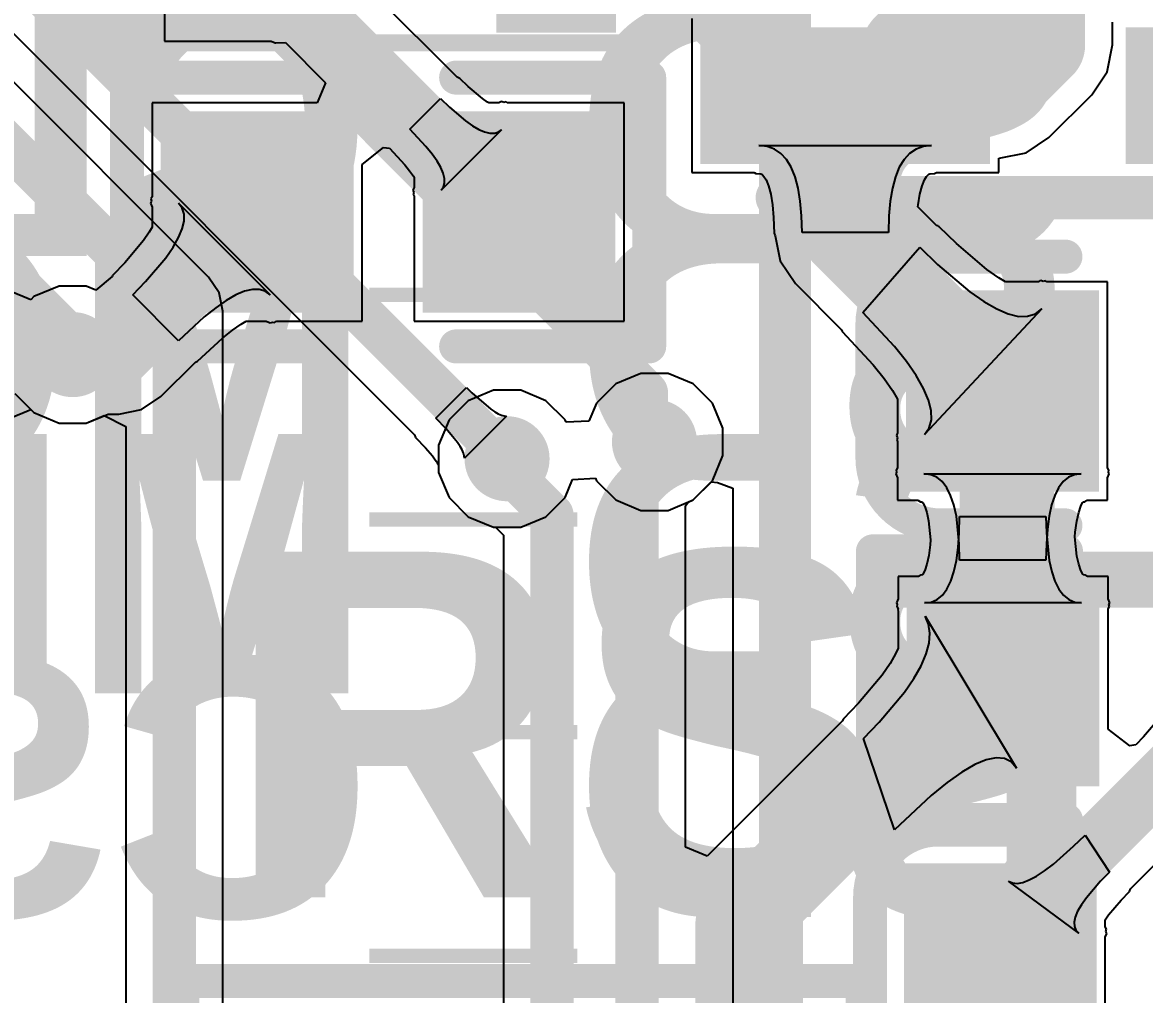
# Model space of a CAD drawing. Header units: millimetres. Extents: x 263 to 304.8, y 57.6 to 115.4.
# Drawn here: x 277.71 to 284.3, y 73.91 to 79.63 of the extents above; entities that cross this region are included whole.
import ezdxf

# ---------------------------------------------------------------- set-up
doc = ezdxf.new("R2010")
doc.units = ezdxf.units.MM
for name, color, linetype in [('BottomLayer', 5, 'Continuous'), ('BottomOverlay', 54, 'Continuous'), ('Mechanical13', 56, 'Continuous'), ('Mechanical15', 56, 'Continuous'), ('TopLayer', 1, 'Continuous'), ('TopOverlay', 2, 'Continuous'), ('TopPaste', 8, 'Continuous'), ('TopSolder', 216, 'Continuous'), ('ViaHoleLayer', 16, 'Continuous')]:
    doc.layers.add(name, color=color, linetype=linetype)
doc.styles.add('Arial', font='arialbd.ttf', dxfattribs={"height": 0.2})

# ---------------------------------------------------------------- blocks, each defined once
blk = doc.blocks.new('LC_0603_R_2')
at = {"layer": 'TopLayer'}
for points in [[(-1.235, 0.49), (-0.305, 0.49), (-0.305, -0.49), (-1.235, -0.49)], [(0.305, 0.49), (1.235, 0.49), (1.235, -0.49), (0.305, -0.49)]]:
    blk.add_hatch(color=1, dxfattribs=at).paths.add_polyline_path(points)
at = {"layer": 'TopPaste'}
for points in [[(-1.235, 0.49), (-0.305, 0.49), (-0.305, -0.49), (-1.235, -0.49)], [(0.305, 0.49), (1.235, 0.49), (1.235, -0.49), (0.305, -0.49)]]:
    blk.add_hatch(color=8, dxfattribs=at).paths.add_polyline_path(points)
at = {"layer": 'TopSolder'}
for points in [[(-1.3366, 0.5916), (-0.2034, 0.5916), (-0.2034, -0.5916), (-1.3366, -0.5916)], [(0.2034, 0.5916), (1.3366, 0.5916), (1.3366, -0.5916), (0.2034, -0.5916)]]:
    blk.add_hatch(color=216, dxfattribs=at).paths.add_polyline_path(points)
at = {"layer": 'TopOverlay', "const_width": 0.2}
for points in [[(-1.535, 0.79), (-0.4, 0.79)], [(-1.535, 0.79), (-1.535, -0.79)], [(0.4, 0.79), (1.535, 0.79)], [(1.535, 0.79), (1.535, -0.79)], [(-1.535, -0.79), (-0.4, -0.79)], [(0.4, -0.79), (1.535, -0.79)]]:
    blk.add_lwpolyline(points, dxfattribs=at)
at = {"layer": 'TopOverlay', "const_width": 0.1}
for points in [[(-1.585, 0.79, 1), (-1.485, 0.79, 1)], [(-1.585, 0.79, 1), (-1.485, 0.79, 1)], [(-0.45, 0.79, 1), (-0.35, 0.79, 1)], [(0.35, 0.79, 1), (0.45, 0.79, 1)], [(1.485, 0.79, 1), (1.585, 0.79, 1)], [(1.485, 0.79, 1), (1.585, 0.79, 1)], [(-1.585, -0.79, 1), (-1.485, -0.79, 1)], [(-1.585, -0.79, 1), (-1.485, -0.79, 1)], [(-0.45, -0.79, 1), (-0.35, -0.79, 1)], [(0.35, -0.79, 1), (0.45, -0.79, 1)], [(1.485, -0.79, 1), (1.585, -0.79, 1)], [(1.485, -0.79, 1), (1.585, -0.79, 1)]]:
    blk.add_lwpolyline(points, format="xyb", close=True, dxfattribs=at)
blk = doc.blocks.new('KEY_1_8')
at = {"layer": 'TopLayer'}
for points in [[(-3.1, -0.75), (-3.1, 0.75), (-1.7, 0.75), (-1.7, -0.75)], [(1.7, -0.75), (1.7, 0.75), (3.1, 0.75), (3.1, -0.75)]]:
    blk.add_hatch(color=1, dxfattribs=at).paths.add_polyline_path(points)
at = {"layer": 'TopPaste'}
for points in [[(-3.1, -0.75), (-3.1, 0.75), (-1.7, 0.75), (-1.7, -0.75)], [(1.7, -0.75), (1.7, 0.75), (3.1, 0.75), (3.1, -0.75)]]:
    blk.add_hatch(color=8, dxfattribs=at).paths.add_polyline_path(points)
at = {"layer": 'TopSolder'}
for points in [[(-3.2016, -0.8516), (-3.2016, 0.8516), (-1.5984, 0.8516), (-1.5984, -0.8516)], [(1.5984, -0.8516), (1.5984, 0.8516), (3.2016, 0.8516), (3.2016, -0.8516)]]:
    blk.add_hatch(color=216, dxfattribs=at).paths.add_polyline_path(points)
at = {"layer": 'TopOverlay', "const_width": 0.2}
for points in [[(-2, -1.492), (-2, 1.5)], [(-2, 1.5), (2, 1.5)], [(2, -1.5), (2, 1.5)], [(-2.008, -1.5), (2, -1.5)]]:
    blk.add_lwpolyline(points, dxfattribs=at)
at = {"layer": 'TopOverlay'}
for points, const_width in [([(-2.05, 1.5, 1), (-1.95, 1.5, 1)], 0.1), ([(-2.05, 1.5, 1), (-1.95, 1.5, 1)], 0.1), ([(1.95, 1.5, 1), (2.05, 1.5, 1)], 0.1), ([(1.95, 1.5, 1), (2.05, 1.5, 1)], 0.1), ([(0.8519, 0, 1), (-0.8519, 0, 1)], 0.2), ([(-0.9019, 0, 1), (-0.8019, 0, 1)], 0.1), ([(0.8019, 0, 1), (0.9019, 0, 1)], 0.1), ([(-2.058, -1.5, 1), (-1.958, -1.5, 1)], 0.1), ([(-2.05, -1.492, 1), (-1.95, -1.492, 1)], 0.1), ([(1.95, -1.5, 1), (2.05, -1.5, 1)], 0.1), ([(1.95, -1.5, 1), (2.05, -1.5, 1)], 0.1)]:
    blk.add_lwpolyline(points, format="xyb", close=True, dxfattribs=dict(at, const_width=const_width))
blk = doc.blocks.new('LC_0603_R_12')
at = {"layer": 'TopLayer'}
for points in [[(-1.235, 0.49), (-0.305, 0.49), (-0.305, -0.49), (-1.235, -0.49)], [(0.305, 0.49), (1.235, 0.49), (1.235, -0.49), (0.305, -0.49)]]:
    blk.add_hatch(color=1, dxfattribs=at).paths.add_polyline_path(points)
at = {"layer": 'TopPaste'}
for points in [[(-1.235, 0.49), (-0.305, 0.49), (-0.305, -0.49), (-1.235, -0.49)], [(0.305, 0.49), (1.235, 0.49), (1.235, -0.49), (0.305, -0.49)]]:
    blk.add_hatch(color=8, dxfattribs=at).paths.add_polyline_path(points)
at = {"layer": 'TopSolder'}
for points in [[(-1.3366, 0.5916), (-0.2034, 0.5916), (-0.2034, -0.5916), (-1.3366, -0.5916)], [(0.2034, 0.5916), (1.3366, 0.5916), (1.3366, -0.5916), (0.2034, -0.5916)]]:
    blk.add_hatch(color=216, dxfattribs=at).paths.add_polyline_path(points)
at = {"layer": 'TopOverlay', "const_width": 0.2}
for points in [[(-1.535, 0.79), (-0.4, 0.79)], [(-1.535, -0.79), (-1.535, 0.79)], [(0.4, 0.79), (1.535, 0.79)], [(1.535, -0.79), (1.535, 0.79)], [(-1.535, -0.79), (-0.4, -0.79)], [(0.4, -0.79), (1.535, -0.79)]]:
    blk.add_lwpolyline(points, dxfattribs=at)
at = {"layer": 'TopOverlay', "const_width": 0.1}
for points in [[(-1.585, 0.79, 1), (-1.485, 0.79, 1)], [(-1.585, 0.79, 1), (-1.485, 0.79, 1)], [(-0.45, 0.79, 1), (-0.35, 0.79, 1)], [(0.35, 0.79, 1), (0.45, 0.79, 1)], [(1.485, 0.79, 1), (1.585, 0.79, 1)], [(1.485, 0.79, 1), (1.585, 0.79, 1)], [(-1.585, -0.79, 1), (-1.485, -0.79, 1)], [(-1.585, -0.79, 1), (-1.485, -0.79, 1)], [(-0.45, -0.79, 1), (-0.35, -0.79, 1)], [(0.35, -0.79, 1), (0.45, -0.79, 1)], [(1.485, -0.79, 1), (1.585, -0.79, 1)], [(1.485, -0.79, 1), (1.585, -0.79, 1)]]:
    blk.add_lwpolyline(points, format="xyb", close=True, dxfattribs=at)
blk = doc.blocks.new('SOT23_3N_19')
at = {"layer": 'TopLayer'}
for points in [[(0.25, 0.543), (-0.25, 0.543), (-0.25, 1.743), (0.25, 1.743)], [(-0.7, -1.743), (-1.2, -1.743), (-1.2, -0.543), (-0.7, -0.543)], [(1.2, -1.743), (0.7, -1.743), (0.7, -0.543), (1.2, -0.543)]]:
    blk.add_hatch(color=1, dxfattribs=at).paths.add_polyline_path(points)
at = {"layer": 'TopPaste'}
for points in [[(0.25, 0.543), (-0.25, 0.543), (-0.25, 1.743), (0.25, 1.743)], [(-0.7, -1.743), (-1.2, -1.743), (-1.2, -0.543), (-0.7, -0.543)], [(1.2, -1.743), (0.7, -1.743), (0.7, -0.543), (1.2, -0.543)]]:
    blk.add_hatch(color=8, dxfattribs=at).paths.add_polyline_path(points)
at = {"layer": 'TopSolder'}
for points in [[(0.3516, 0.4414), (-0.3516, 0.4414), (-0.3516, 1.8446), (0.3516, 1.8446)], [(-0.5984, -1.8446), (-1.3016, -1.8446), (-1.3016, -0.4414), (-0.5984, -0.4414)], [(1.3016, -1.8446), (0.5984, -1.8446), (0.5984, -0.4414), (1.3016, -0.4414)]]:
    blk.add_hatch(color=216, dxfattribs=at).paths.add_polyline_path(points)
at = {"layer": 'Mechanical13', "const_width": 0.1}
for points in [[(-1.5, 0.65), (1.5, 0.65)], [(-1.5, -0.65), (-1.5, 0.65)], [(1.5, -0.65), (1.5, 0.65)], [(-1.5, -0.65), (1.5, -0.65)]]:
    blk.add_lwpolyline(points, dxfattribs=at)
at = {"layer": 'Mechanical13', "const_width": 0.05}
for points in [[(-1.525, 0.65, 1), (-1.475, 0.65, 1)], [(-1.525, 0.65, 1), (-1.475, 0.65, 1)], [(1.475, 0.65, 1), (1.525, 0.65, 1)], [(1.475, 0.65, 1), (1.525, 0.65, 1)], [(-1.525, -0.65, 1), (-1.475, -0.65, 1)], [(-1.525, -0.65, 1), (-1.475, -0.65, 1)], [(1.475, -0.65, 1), (1.525, -0.65, 1)], [(1.475, -0.65, 1), (1.525, -0.65, 1)]]:
    blk.add_lwpolyline(points, format="xyb", close=True, dxfattribs=at)
at = {"layer": 'Mechanical15'}
for points, const_width in [([(-1.6, 1.905), (1.6, 1.905)], 0.1), ([(-1.6, -1.905), (-1.6, 1.905)], 0.1), ([(1.6, -1.905), (1.6, 1.905)], 0.1), ([(0, -0.5), (0, 0.5)], 0.05), ([(-0.5, 0), (0.5, 0)], 0.05), ([(-1.6, -1.905), (1.6, -1.905)], 0.1)]:
    blk.add_lwpolyline(points, dxfattribs=dict(at, const_width=const_width))
for points, const_width in [([(-1.625, 1.905, 1), (-1.575, 1.905, 1)], 0.05), ([(-1.625, 1.905, 1), (-1.575, 1.905, 1)], 0.05), ([(1.575, 1.905, 1), (1.625, 1.905, 1)], 0.05), ([(1.575, 1.905, 1), (1.625, 1.905, 1)], 0.05), ([(-0.0125, 0.5, 1), (0.0125, 0.5, 1)], 0.025), ([(0.35, 0, 1), (-0.35, 0, 1)], 0.05), ([(-0.5125, 0, 1), (-0.4875, 0, 1)], 0.025), ([(-0.3625, 0, 1), (-0.3375, 0, 1)], 0.025), ([(0.3375, 0, 1), (0.3625, 0, 1)], 0.025), ([(0.4875, 0, 1), (0.5125, 0, 1)], 0.025), ([(-0.0125, -0.5, 1), (0.0125, -0.5, 1)], 0.025), ([(-1.625, -1.905, 1), (-1.575, -1.905, 1)], 0.05), ([(-1.625, -1.905, 1), (-1.575, -1.905, 1)], 0.05), ([(1.575, -1.905, 1), (1.625, -1.905, 1)], 0.05), ([(1.575, -1.905, 1), (1.625, -1.905, 1)], 0.05)]:
    blk.add_lwpolyline(points, format="xyb", close=True, dxfattribs=dict(at, const_width=const_width))
at = {"layer": 'TopOverlay', "const_width": 0.2}
for points in [[(-1.5014, -0.1999), (-1.5014, 0.7001)], [(-1.5014, 0.7001), (-0.7014, 0.7001)], [(0.6986, 0.7001), (1.4986, 0.7001)], [(1.4986, 0.7001), (1.4986, -0.1999)]]:
    blk.add_lwpolyline(points, dxfattribs=at)
at = {"layer": 'TopOverlay'}
for points, const_width in [([(-1.5514, 0.7001, 1), (-1.4514, 0.7001, 1)], 0.1), ([(-1.5514, 0.7001, 1), (-1.4514, 0.7001, 1)], 0.1), ([(-0.7514, 0.7001, 1), (-0.6514, 0.7001, 1)], 0.1), ([(0.6486, 0.7001, 1), (0.7486, 0.7001, 1)], 0.1), ([(1.4486, 0.7001, 1), (1.5486, 0.7001, 1)], 0.1), ([(1.4486, 0.7001, 1), (1.5486, 0.7001, 1)], 0.1), ([(-1.5514, -0.1999, 1), (-1.4514, -0.1999, 1)], 0.1), ([(1.4486, -0.1999, 1), (1.5486, -0.1999, 1)], 0.1), ([(-1.475, -1.651, 1), (-1.725, -1.651, 1)], 0.25), ([(-1.7875, -1.651, 1), (-1.6625, -1.651, 1)], 0.125), ([(-1.5375, -1.651, 1), (-1.4125, -1.651, 1)], 0.125)]:
    blk.add_lwpolyline(points, format="xyb", close=True, dxfattribs=dict(at, const_width=const_width))
blk = doc.blocks.new('MSM261S4030H0_24')
at = {"layer": 'TopLayer'}
for points in [[(-1.95, 1.8), (-0.45, 1.8), (-0.45, 1.2), (-1.95, 1.2)], [(0.55, 1.8), (2.05, 1.8), (2.05, 1.2), (0.55, 1.2)], [(-1.95, 0.8), (-0.45, 0.8), (-0.45, 0.2), (-1.95, 0.2)], [(0.55, 0.8), (2.05, 0.8), (2.05, 0.2), (0.55, 0.2)], [(-1.95, -0.2), (-0.45, -0.2), (-0.45, -0.8), (-1.95, -0.8)], [(0.55, -0.2), (2.05, -0.2), (2.05, -0.8), (0.55, -0.8)], [(-1.95, -1.2), (-0.45, -1.2), (-0.45, -1.8), (-1.95, -1.8)], [(0.55, -1.2), (2.05, -1.2), (2.05, -1.8), (0.55, -1.8)]]:
    blk.add_hatch(color=1, dxfattribs=at).paths.add_polyline_path(points)
at = {"layer": 'TopOverlay'}
h = blk.add_hatch(color=2, dxfattribs=at)
edge = h.paths.add_edge_path()
edge.add_arc((-2.413, 1.651), 0.2, 0, 360)
h = blk.add_hatch(color=2, dxfattribs=at)
edge = h.paths.add_edge_path()
edge.add_arc((0, -1.27), 0.2, 0, 360)
at = {"layer": 'TopPaste'}
for points in [[(-1.95, 1.8), (-0.45, 1.8), (-0.45, 1.2), (-1.95, 1.2)], [(0.55, 1.8), (2.05, 1.8), (2.05, 1.2), (0.55, 1.2)], [(-1.95, 0.8), (-0.45, 0.8), (-0.45, 0.2), (-1.95, 0.2)], [(0.55, 0.8), (2.05, 0.8), (2.05, 0.2), (0.55, 0.2)], [(-1.95, -0.2), (-0.45, -0.2), (-0.45, -0.8), (-1.95, -0.8)], [(0.55, -0.2), (2.05, -0.2), (2.05, -0.8), (0.55, -0.8)], [(-1.95, -1.2), (-0.45, -1.2), (-0.45, -1.8), (-1.95, -1.8)], [(0.55, -1.2), (2.05, -1.2), (2.05, -1.8), (0.55, -1.8)]]:
    blk.add_hatch(color=8, dxfattribs=at).paths.add_polyline_path(points)
at = {"layer": 'TopSolder'}
for points in [[(-2.0516, 1.9016), (-0.3484, 1.9016), (-0.3484, 1.0984), (-2.0516, 1.0984)], [(0.4484, 1.9016), (2.1516, 1.9016), (2.1516, 1.0984), (0.4484, 1.0984)], [(-2.0516, 0.9016), (-0.3484, 0.9016), (-0.3484, 0.0984), (-2.0516, 0.0984)], [(0.4484, 0.9016), (2.1516, 0.9016), (2.1516, 0.0984), (0.4484, 0.0984)], [(-2.0516, -0.0984), (-0.3484, -0.0984), (-0.3484, -0.9016), (-2.0516, -0.9016)], [(0.4484, -0.0984), (2.1516, -0.0984), (2.1516, -0.9016), (0.4484, -0.9016)], [(-2.0516, -1.0984), (-0.3484, -1.0984), (-0.3484, -1.9016), (-2.0516, -1.9016)], [(0.4484, -1.0984), (2.1516, -1.0984), (2.1516, -1.9016), (0.4484, -1.9016)]]:
    blk.add_hatch(color=216, dxfattribs=at).paths.add_polyline_path(points)
at = {"layer": 'TopOverlay', "const_width": 0.254}
for points in [[(1.7, 2.1), (-1.6, 2.1)], [(1.7, -2.1), (-1.6, -2.1)]]:
    blk.add_lwpolyline(points, dxfattribs=at)
at = {"layer": 'TopOverlay', "const_width": 0.127}
for points in [[(-1.6635, 2.1, 1), (-1.5365, 2.1, 1)], [(1.6365, 2.1, 1), (1.7635, 2.1, 1)], [(-1.6635, -2.1, 1), (-1.5365, -2.1, 1)], [(1.6365, -2.1, 1), (1.7635, -2.1, 1)]]:
    blk.add_lwpolyline(points, format="xyb", close=True, dxfattribs=at)
blk = doc.blocks.new('LC_0603_C_32')
at = {"layer": 'TopLayer'}
for points in [[(-1.235, 0.49), (-0.305, 0.49), (-0.305, -0.49), (-1.235, -0.49)], [(0.305, 0.49), (1.235, 0.49), (1.235, -0.49), (0.305, -0.49)]]:
    blk.add_hatch(color=1, dxfattribs=at).paths.add_polyline_path(points)
at = {"layer": 'TopPaste'}
for points in [[(-1.235, 0.49), (-0.305, 0.49), (-0.305, -0.49), (-1.235, -0.49)], [(0.305, 0.49), (1.235, 0.49), (1.235, -0.49), (0.305, -0.49)]]:
    blk.add_hatch(color=8, dxfattribs=at).paths.add_polyline_path(points)
at = {"layer": 'TopSolder'}
for points in [[(-1.3366, 0.5916), (-0.2034, 0.5916), (-0.2034, -0.5916), (-1.3366, -0.5916)], [(0.2034, 0.5916), (1.3366, 0.5916), (1.3366, -0.5916), (0.2034, -0.5916)]]:
    blk.add_hatch(color=216, dxfattribs=at).paths.add_polyline_path(points)
at = {"layer": 'TopOverlay', "const_width": 0.2}
for points in [[(-1.535, 0.39, -0.414213), (-1.135, 0.79)], [(1.135, 0.79, -0.414213), (1.535, 0.39)], [(-1.135, -0.79, -0.414213), (-1.535, -0.39)], [(1.535, -0.39, -0.414213), (1.135, -0.79)]]:
    blk.add_lwpolyline(points, format="xyb", dxfattribs=at)
for points in [[(-0.4, 0.79), (-1.135, 0.79)], [(1.135, 0.79), (0.4, 0.79)], [(-1.535, 0.39), (-1.535, -0.39)], [(1.535, 0.39), (1.535, -0.39)], [(-0.4, -0.79), (-1.135, -0.79)], [(1.135, -0.79), (0.4, -0.79)]]:
    blk.add_lwpolyline(points, dxfattribs=at)
at = {"layer": 'TopOverlay', "const_width": 0.1}
for points in [[(-1.185, 0.79, 1), (-1.085, 0.79, 1)], [(-1.185, 0.79, 1), (-1.085, 0.79, 1)], [(-0.45, 0.79, 1), (-0.35, 0.79, 1)], [(0.35, 0.79, 1), (0.45, 0.79, 1)], [(1.085, 0.79, 1), (1.185, 0.79, 1)], [(1.085, 0.79, 1), (1.185, 0.79, 1)], [(-1.585, 0.39, 1), (-1.485, 0.39, 1)], [(-1.585, 0.39, 1), (-1.485, 0.39, 1)], [(1.485, 0.39, 1), (1.585, 0.39, 1)], [(1.485, 0.39, 1), (1.585, 0.39, 1)], [(-1.585, -0.39, 1), (-1.485, -0.39, 1)], [(-1.585, -0.39, 1), (-1.485, -0.39, 1)], [(1.485, -0.39, 1), (1.585, -0.39, 1)], [(1.485, -0.39, 1), (1.585, -0.39, 1)], [(-1.185, -0.79, 1), (-1.085, -0.79, 1)], [(-1.185, -0.79, 1), (-1.085, -0.79, 1)], [(-0.45, -0.79, 1), (-0.35, -0.79, 1)], [(0.35, -0.79, 1), (0.45, -0.79, 1)], [(1.085, -0.79, 1), (1.185, -0.79, 1)], [(1.085, -0.79, 1), (1.185, -0.79, 1)]]:
    blk.add_lwpolyline(points, format="xyb", close=True, dxfattribs=at)
blk = doc.blocks.new('LC_0603_C_33')
at = {"layer": 'TopLayer'}
for points in [[(-1.235, 0.49), (-0.305, 0.49), (-0.305, -0.49), (-1.235, -0.49)], [(0.305, 0.49), (1.235, 0.49), (1.235, -0.49), (0.305, -0.49)]]:
    blk.add_hatch(color=1, dxfattribs=at).paths.add_polyline_path(points)
at = {"layer": 'TopPaste'}
for points in [[(-1.235, 0.49), (-0.305, 0.49), (-0.305, -0.49), (-1.235, -0.49)], [(0.305, 0.49), (1.235, 0.49), (1.235, -0.49), (0.305, -0.49)]]:
    blk.add_hatch(color=8, dxfattribs=at).paths.add_polyline_path(points)
at = {"layer": 'TopSolder'}
for points in [[(-1.3366, 0.5916), (-0.2034, 0.5916), (-0.2034, -0.5916), (-1.3366, -0.5916)], [(0.2034, 0.5916), (1.3366, 0.5916), (1.3366, -0.5916), (0.2034, -0.5916)]]:
    blk.add_hatch(color=216, dxfattribs=at).paths.add_polyline_path(points)
at = {"layer": 'TopOverlay', "const_width": 0.2}
for points in [[(-1.535, 0.39, -0.414213), (-1.135, 0.79)], [(1.135, 0.79, -0.414213), (1.535, 0.39)], [(-1.135, -0.79, -0.414213), (-1.535, -0.39)], [(1.535, -0.39, -0.414213), (1.135, -0.79)]]:
    blk.add_lwpolyline(points, format="xyb", dxfattribs=at)
for points in [[(-0.4, 0.79), (-1.135, 0.79)], [(1.135, 0.79), (0.4, 0.79)], [(-1.535, 0.39), (-1.535, -0.39)], [(1.535, 0.39), (1.535, -0.39)], [(-0.4, -0.79), (-1.135, -0.79)], [(1.135, -0.79), (0.4, -0.79)]]:
    blk.add_lwpolyline(points, dxfattribs=at)
at = {"layer": 'TopOverlay', "const_width": 0.1}
for points in [[(-1.185, 0.79, 1), (-1.085, 0.79, 1)], [(-1.185, 0.79, 1), (-1.085, 0.79, 1)], [(-0.45, 0.79, 1), (-0.35, 0.79, 1)], [(0.35, 0.79, 1), (0.45, 0.79, 1)], [(1.085, 0.79, 1), (1.185, 0.79, 1)], [(1.085, 0.79, 1), (1.185, 0.79, 1)], [(-1.585, 0.39, 1), (-1.485, 0.39, 1)], [(-1.585, 0.39, 1), (-1.485, 0.39, 1)], [(1.485, 0.39, 1), (1.585, 0.39, 1)], [(1.485, 0.39, 1), (1.585, 0.39, 1)], [(-1.585, -0.39, 1), (-1.485, -0.39, 1)], [(-1.585, -0.39, 1), (-1.485, -0.39, 1)], [(1.485, -0.39, 1), (1.585, -0.39, 1)], [(1.485, -0.39, 1), (1.585, -0.39, 1)], [(-1.185, -0.79, 1), (-1.085, -0.79, 1)], [(-1.185, -0.79, 1), (-1.085, -0.79, 1)], [(-0.45, -0.79, 1), (-0.35, -0.79, 1)], [(0.35, -0.79, 1), (0.45, -0.79, 1)], [(1.085, -0.79, 1), (1.185, -0.79, 1)], [(1.085, -0.79, 1), (1.185, -0.79, 1)]]:
    blk.add_lwpolyline(points, format="xyb", close=True, dxfattribs=at)

msp = doc.modelspace()

# ---------------------------------------------------------------- hatches: boundary and pattern name
at = {"layer": 'BottomLayer'}
h = msp.add_hatch(color=5, dxfattribs=at)
edge = h.paths.add_edge_path()
edge.add_arc((278.003, 77.6732), 0.25, 0, 360)
h = msp.add_hatch(color=5, dxfattribs=at)
edge = h.paths.add_edge_path()
edge.add_arc((281.4233, 77.1601), 0.25, 0, 360)
h = msp.add_hatch(color=5, dxfattribs=at)
edge = h.paths.add_edge_path()
edge.add_arc((280.5566, 77.061), 0.25, 0, 360)
at = {"layer": 'TopLayer'}
h = msp.add_hatch(color=1, dxfattribs=at)
edge = h.paths.add_edge_path()
edge.add_arc((278.003, 77.6732), 0.25, 0, 360)
h = msp.add_hatch(color=1, dxfattribs=at)
edge = h.paths.add_edge_path()
edge.add_arc((281.4233, 77.1601), 0.25, 0, 360)
h = msp.add_hatch(color=1, dxfattribs=at)
edge = h.paths.add_edge_path()
edge.add_arc((280.5566, 77.061), 0.25, 0, 360)
at = {"layer": 'ViaHoleLayer'}
h = msp.add_hatch(color=16, dxfattribs=at)
edge = h.paths.add_edge_path()
edge.add_arc((278.003, 77.6732), 0.2, 0, 360)
h = msp.add_hatch(color=16, dxfattribs=at)
edge = h.paths.add_edge_path()
edge.add_arc((281.4233, 77.1601), 0.2, 0, 360)
h = msp.add_hatch(color=16, dxfattribs=at)
edge = h.paths.add_edge_path()
edge.add_arc((280.5566, 77.061), 0.2, 0, 360)

# ---------------------------------------------------------------- linework, layer by layer
at = {"layer": 'BottomLayer'}
for p, q in [((274.148, 83.0668), (280.0123, 77.2025)), ((278.802, 78.1291), (275.9069, 81.0242)), ((278.8637, 78.0367), (278.802, 78.1291)), ((278.802, 78.1291), (278.802, 78.1291)), ((278.8854, 77.9277), (278.8637, 78.0367)), ((278.8854, 71.8343), (278.8854, 77.9277)), ((278.8854, 77.9277), (278.8854, 77.9277)), ((280.1378, 77.3003), (280.3174, 77.4799)), ((280.3174, 77.4799), (280.3503, 77.4477)), ((277.6619, 77.4453), (277.7751, 77.3321)), ((280.3503, 77.4477), (280.4613, 77.3529)), ((277.7751, 77.3321), (277.923, 77.2708)), ((280.4613, 77.3529), (280.484, 77.3377)), ((280.484, 77.3377), (280.5046, 77.3259)), ((280.5046, 77.3259), (280.5232, 77.3176)), ((277.923, 77.2708), (278.083, 77.2708)), ((278.083, 77.2708), (278.1887, 77.3146)), ((278.1887, 77.3146), (278.3157, 77.2509)), ((280.1988, 77.2366), (280.1378, 77.3003)), ((280.5541, 77.311), (280.3066, 77.0635)), ((280.5232, 77.3176), (280.5397, 77.3126)), ((280.5397, 77.3126), (280.5541, 77.311)), ((278.3157, 77.2509), (278.3157, 71.7163)), ((280.0123, 77.2025), (280.0186, 77.1862)), ((280.2462, 77.181), (280.1988, 77.2366)), ((280.0186, 77.1862), (280.0764, 77.1259)), ((280.0764, 77.1259), (280.1174, 77.0778)), ((280.2648, 77.1563), (280.2462, 77.181)), ((280.28, 77.1337), (280.2648, 77.1563)), ((280.2917, 77.1131), (280.28, 77.1337)), ((280.1174, 77.0778), (280.1303, 77.0607)), ((280.1303, 77.0607), (280.1397, 77.0467)), ((280.3001, 77.0945), (280.2917, 77.1131)), ((280.3051, 77.078), (280.3001, 77.0945)), ((280.3066, 77.0635), (280.3051, 77.078)), ((280.1397, 77.0467), (280.1446, 77.038)), ((280.1446, 77.038), (280.1453, 77.0366)), ((280.1453, 77.0366), (280.1471, 77.0304)), ((280.1471, 77.0304), (280.1492, 77.0279)), ((280.1492, 77.0279), (280.1497, 77.0267)), ((280.1497, 77.0267), (280.1517, 77.0248)), ((280.1517, 77.0248), (280.1542, 77.0217)), ((280.1542, 77.0217), (280.1542, 76.981)), ((280.1542, 76.981), (280.2155, 76.8331)), ((280.8978, 76.8331), (280.9417, 76.9392)), ((280.9417, 76.9392), (281.0764, 76.946)), ((281.0764, 76.946), (281.0821, 76.9321)), ((281.0821, 76.9321), (281.1953, 76.8189)), ((281.6512, 76.8189), (281.7567, 76.9245)), ((281.7567, 76.9245), (281.794, 76.9213)), ((281.794, 76.9213), (281.8837, 76.8883)), ((281.8837, 76.8883), (281.8837, 71.7296)), ((280.2155, 76.8331), (280.3287, 76.7199)), ((280.7846, 76.7199), (280.8978, 76.8331)), ((281.1953, 76.8189), (281.3432, 76.7577)), ((281.5033, 76.7577), (281.6512, 76.8189)), ((281.3432, 76.7577), (281.5033, 76.7577)), ((280.3287, 76.7199), (280.4766, 76.6586)), ((280.6367, 76.6586), (280.7846, 76.7199)), ((280.4766, 76.6586), (280.6367, 76.6586))]:
    msp.add_line(p, q, dxfattribs=at)
for points, const_width in [([(272.923, 88.4428), (282.1686, 79.1972)], 0.254), ([(274.2549, 83.3628), (280.5566, 77.061)], 0.254), ([(277.1794, 81.6464), (281.3762, 77.4496)], 0.254), ([(275.7054, 80.8228), (278.6006, 77.9277)], 0.254), ([(282.1686, 71.7296), (282.1686, 79.1972)], 0.254), ([(277.3934, 78.2828), (278.003, 77.6732)], 0.381), ([(278.6006, 71.7162), (278.6006, 77.9277)], 0.254), ([(281.3762, 77.2071), (281.3762, 77.4496)], 0.254), ([(281.3762, 77.2071), (281.4233, 77.1601)], 0.254), ([(283.8196, 74.6554), (284.5562, 75.392)], 0.254), ([(283.8196, 72.8383), (283.8196, 74.6554)], 0.254)]:
    msp.add_lwpolyline(points, dxfattribs=dict(at, const_width=const_width))
for points, const_width in [([(282.1051, 79.1972, 1), (282.2321, 79.1972, 1)], 0.127), ([(282.1051, 79.1972, 1), (282.2321, 79.1972, 1)], 0.127), ([(278.5371, 77.9277, 1), (278.6641, 77.9277, 1)], 0.127), ([(278.5371, 77.9277, 1), (278.6641, 77.9277, 1)], 0.127), ([(277.9078, 77.6732, 1), (278.0983, 77.6732, 1)], 0.1905), ([(281.3127, 77.4496, 1), (281.4397, 77.4496, 1)], 0.127), ([(281.3127, 77.4496, 1), (281.4397, 77.4496, 1)], 0.127), ([(281.3127, 77.2071, 1), (281.4397, 77.2071, 1)], 0.127), ([(281.3127, 77.2071, 1), (281.4397, 77.2071, 1)], 0.127), ([(281.3598, 77.1601, 1), (281.4868, 77.1601, 1)], 0.127), ([(280.4931, 77.061, 1), (280.6201, 77.061, 1)], 0.127), ([(283.7561, 74.6554, 1), (283.8831, 74.6554, 1)], 0.127), ([(283.7561, 74.6554, 1), (283.8831, 74.6554, 1)], 0.127)]:
    msp.add_lwpolyline(points, format="xyb", close=True, dxfattribs=dict(at, const_width=const_width))
at = {"layer": 'TopLayer'}
for p, q in [((278.5429, 81.0201), (278.5429, 79.5153)), ((280.2634, 79.3031), (279.5624, 80.0041)), ((281.6426, 79.6482), (281.6426, 79.6164)), ((281.6426, 79.6164), (281.6426, 78.7434)), ((284.1158, 79.4934), (284.1158, 79.6275)), ((278.5429, 79.5153), (279.1703, 79.5153)), ((279.1703, 79.5153), (279.1939, 79.5058)), ((279.1939, 79.5058), (279.1954, 79.5065)), ((279.1954, 79.5065), (279.197, 79.5059)), ((279.197, 79.5059), (279.2532, 79.5075)), ((279.2532, 79.5075), (279.4896, 79.2711)), ((284.0842, 79.3348), (284.1158, 79.4934)), ((280.2799, 79.2966), (280.2634, 79.3031)), ((283.9944, 79.2004), (284.0842, 79.3348)), ((279.4896, 79.2711), (279.441, 79.1538)), ((280.3284, 79.2497), (280.2799, 79.2966)), ((280.4124, 79.1784), (280.3284, 79.2497)), ((279.9857, 78.9984), (280.1653, 79.178)), ((280.1653, 79.178), (280.2176, 79.1274)), ((280.4416, 79.1578), (280.4124, 79.1784)), ((283.7428, 78.9488), (283.9944, 79.2004)), ((279.441, 79.1538), (278.4698, 79.1538)), ((278.4698, 79.1538), (278.4698, 78.6012)), ((280.2176, 79.1274), (280.3114, 79.0477)), ((280.4486, 79.1538), (280.4416, 79.1578)), ((280.5089, 79.1538), (280.4486, 79.1538)), ((280.5245, 79.1603), (280.5089, 79.1538)), ((280.5373, 79.155), (280.5245, 79.1603)), ((280.5508, 79.1582), (280.5373, 79.155)), ((280.5578, 79.1538), (280.5508, 79.1582)), ((281.2446, 79.1538), (280.5578, 79.1538)), ((281.2446, 77.869), (281.2446, 79.1538)), ((280.3114, 79.0477), (280.3528, 79.0187)), ((280.0797, 78.8973), (279.9857, 78.9984)), ((280.5245, 78.9953), (280.1683, 78.6391)), ((280.3528, 79.0187), (280.3905, 78.9968)), ((280.3905, 78.9968), (280.4246, 78.9822)), ((280.4246, 78.9822), (280.4551, 78.9747)), ((280.4551, 78.9747), (280.4818, 78.9744)), ((280.4818, 78.9744), (280.505, 78.9812)), ((280.505, 78.9812), (280.5245, 78.9953)), ((283.6084, 78.859), (283.7428, 78.9488)), ((279.7046, 78.7907), (279.8311, 78.8914)), ((279.8311, 78.8914), (279.8649, 78.886)), ((279.8649, 78.886), (279.9548, 78.7893)), ((280.1159, 78.8522), (280.0797, 78.8973)), ((280.1449, 78.8108), (280.1159, 78.8522)), ((282.0853, 78.8968), (282.037, 78.9019)), ((282.037, 78.9019), (283.053, 78.9019)), ((282.1284, 78.8815), (282.0853, 78.8968)), ((282.1665, 78.8559), (282.1284, 78.8815)), ((282.1996, 78.8201), (282.1665, 78.8559)), ((282.9235, 78.8559), (282.8904, 78.8201)), ((282.9616, 78.8815), (282.9235, 78.8559)), ((283.0047, 78.8968), (282.9616, 78.8815)), ((283.053, 78.9019), (283.0047, 78.8968)), ((283.4498, 78.8274), (283.6084, 78.859)), ((279.7046, 77.869), (279.7046, 78.7907)), ((279.9548, 78.7893), (279.9839, 78.7531)), ((280.1668, 78.7731), (280.1449, 78.8108)), ((280.1815, 78.739), (280.1668, 78.7731)), ((282.2275, 78.7741), (282.1996, 78.8201)), ((282.2504, 78.7179), (282.2275, 78.7741)), ((282.8625, 78.7741), (282.8396, 78.7179)), ((282.8904, 78.8201), (282.8625, 78.7741)), ((283.4474, 78.7434), (283.4474, 78.8274)), ((283.4474, 78.8274), (283.4498, 78.8274)), ((279.9839, 78.7531), (280.0058, 78.722)), ((280.0058, 78.722), (280.0098, 78.715)), ((280.0098, 78.715), (280.0098, 78.6547)), ((280.1889, 78.7085), (280.1815, 78.739)), ((280.1892, 78.6818), (280.1889, 78.7085)), ((281.6426, 78.7434), (282.0094, 78.7434)), ((282.0094, 78.7434), (282.0196, 78.7379)), ((282.0196, 78.7379), (282.0485, 78.7348)), ((282.0485, 78.7348), (282.0537, 78.7329)), ((282.0537, 78.7329), (282.0585, 78.7297)), ((282.0585, 78.7297), (282.0671, 78.7204)), ((282.0671, 78.7204), (282.0797, 78.6998)), ((282.2681, 78.6515), (282.2504, 78.7179)), ((282.8396, 78.7179), (282.8219, 78.6515)), ((283.0103, 78.6998), (283.0229, 78.7204)), ((283.0229, 78.7204), (283.0315, 78.7297)), ((283.0315, 78.7297), (283.0363, 78.7329)), ((283.0363, 78.7329), (283.0415, 78.7348)), ((283.0415, 78.7348), (283.0704, 78.7379)), ((283.0704, 78.7379), (283.0806, 78.7434)), ((283.0806, 78.7434), (283.4474, 78.7434)), ((280.0098, 78.6547), (280.0033, 78.6391)), ((280.1683, 78.6391), (280.1824, 78.6586)), ((280.1824, 78.6586), (280.1892, 78.6818)), ((282.0797, 78.6998), (282.0937, 78.6653)), ((282.0937, 78.6653), (282.1067, 78.6166)), ((282.2808, 78.5748), (282.2681, 78.6515)), ((282.8219, 78.6515), (282.8092, 78.5748)), ((282.9833, 78.6166), (282.9963, 78.6653)), ((282.9963, 78.6653), (283.0103, 78.6998)), ((278.4655, 78.5758), (278.4603, 78.5633)), ((278.4698, 78.6012), (278.4623, 78.589)), ((278.4623, 78.589), (278.4655, 78.5758)), ((280.0033, 78.6391), (280.0087, 78.6263)), ((280.0087, 78.6263), (280.0055, 78.6128)), ((280.0055, 78.6128), (280.0098, 78.6058)), ((280.0098, 78.6058), (280.0098, 77.869)), ((282.1067, 78.6166), (282.1171, 78.5541)), ((282.2885, 78.4879), (282.2808, 78.5748)), ((282.8092, 78.5748), (282.8015, 78.4879)), ((282.9729, 78.5541), (282.9833, 78.6166)), ((278.4603, 78.5633), (278.4698, 78.5403)), ((278.4698, 78.5403), (278.4698, 78.4217)), ((278.6468, 78.5336), (278.6252, 78.5633)), ((278.6252, 78.5633), (279.1641, 78.0244)), ((278.6576, 78.4986), (278.6468, 78.5336)), ((282.1171, 78.5541), (282.1237, 78.4786)), ((282.9719, 78.5426), (282.9729, 78.5541)), ((283.0818, 78.4327), (282.9719, 78.5426)), ((278.6468, 78.4124), (278.6576, 78.4582)), ((278.6576, 78.4582), (278.6576, 78.4986)), ((282.1237, 78.4786), (282.1261, 78.3865)), ((282.291, 78.3908), (282.2885, 78.4879)), ((282.8015, 78.4879), (282.799, 78.3908)), ((278.4533, 78.3928), (278.4189, 78.3433)), ((278.4698, 78.4217), (278.4533, 78.3928)), ((278.6252, 78.3612), (278.6468, 78.4124)), ((282.1261, 78.3865), (282.1332, 78.3706)), ((282.799, 78.3908), (282.291, 78.3908)), ((283.0908, 78.4297), (283.0818, 78.4327)), ((283.0928, 78.4255), (283.0908, 78.4297)), ((283.0971, 78.4238), (283.0928, 78.4255)), ((283.1989, 78.3255), (283.0971, 78.4238)), ((278.4189, 78.3433), (278.3088, 78.2132)), ((278.5929, 78.3046), (278.6252, 78.3612)), ((282.1332, 78.3706), (282.1622, 78.2249)), ((283.3776, 78.1738), (283.1989, 78.3255)), ((278.5498, 78.2427), (278.5929, 78.3046)), ((282.6483, 77.921), (282.9825, 78.3052)), ((282.9825, 78.3052), (283.0881, 78.2032)), ((278.3088, 78.2132), (278.2372, 78.139)), ((278.4313, 78.1026), (278.5498, 78.2427)), ((282.1622, 78.2249), (282.252, 78.0905)), ((283.0881, 78.2032), (283.2767, 78.043)), ((278.2342, 78.1314), (278.1382, 78.0527)), ((278.2372, 78.139), (278.2342, 78.1314)), ((283.4484, 78.1242), (283.3776, 78.1738)), ((283.488, 78.1014), (283.4484, 78.1242)), ((277.7561, 77.9954), (277.6291, 78.048)), ((277.923, 78.0756), (277.7751, 78.0143)), ((278.083, 78.0756), (277.923, 78.0756)), ((278.1382, 78.0527), (278.083, 78.0756)), ((278.3558, 78.0244), (278.4313, 78.1026)), ((279.0132, 78.046), (278.962, 78.0244)), ((279.059, 78.0568), (279.0132, 78.046)), ((279.0994, 78.0568), (279.059, 78.0568)), ((279.1344, 78.046), (279.0994, 78.0568)), ((279.1641, 78.0244), (279.1344, 78.046)), ((282.252, 78.0905), (282.5237, 77.8188)), ((283.6812, 78.1014), (283.488, 78.1014)), ((283.6952, 78.1078), (283.6812, 78.1014)), ((283.7082, 78.1029), (283.6952, 78.1078)), ((283.7216, 78.1066), (283.7082, 78.1029)), ((283.7307, 78.1014), (283.7216, 78.1066)), ((284.0869, 78.1014), (283.7307, 78.1014)), ((284.0869, 77.0075), (284.0869, 78.1014)), ((277.7751, 78.0143), (277.7561, 77.9954)), ((278.6252, 77.755), (278.3558, 78.0244)), ((278.9054, 77.9921), (278.8435, 77.949)), ((278.962, 78.0244), (278.9054, 77.9921)), ((283.2767, 78.043), (283.3598, 77.9849)), ((283.3598, 77.9849), (283.4354, 77.9414)), ((278.8435, 77.949), (278.7761, 77.8951)), ((282.8337, 77.7213), (282.6483, 77.921)), ((283.7009, 77.943), (283.0105, 77.2026)), ((283.4354, 77.9414), (283.5035, 77.9124)), ((283.6628, 77.9134), (283.7009, 77.943)), ((278.7761, 77.8951), (278.6252, 77.755)), ((278.9422, 77.8168), (278.9936, 77.8525)), ((278.9936, 77.8525), (279.0225, 77.869)), ((279.0225, 77.869), (279.1411, 77.869)), ((279.1411, 77.869), (279.1641, 77.8595)), ((279.1641, 77.8595), (279.1766, 77.8647)), ((279.1766, 77.8647), (279.1898, 77.8615)), ((279.1898, 77.8615), (279.202, 77.869)), ((279.202, 77.869), (279.7046, 77.869)), ((280.0098, 77.869), (281.2446, 77.869)), ((283.5035, 77.9124), (283.5641, 77.8981)), ((283.5641, 77.8981), (283.6172, 77.8985)), ((283.6172, 77.8985), (283.6628, 77.9134)), ((278.8839, 77.7701), (278.9422, 77.8168)), ((282.5237, 77.8188), (282.5274, 77.8087)), ((282.5274, 77.8087), (282.7087, 77.6135)), ((278.7375, 77.6342), (278.8839, 77.7701)), ((282.9052, 77.632), (282.8337, 77.7213)), ((278.5212, 77.426), (278.7246, 77.6294)), ((278.7246, 77.6294), (278.7375, 77.6342)), ((282.7087, 77.6135), (282.773, 77.5332)), ((282.9626, 77.5497), (282.9052, 77.632)), ((281.3432, 77.5625), (281.1953, 77.5012)), ((281.5033, 77.5625), (281.3432, 77.5625)), ((281.6512, 77.5012), (281.5033, 77.5625)), ((282.773, 77.5332), (282.8232, 77.4612)), ((283.0059, 77.4743), (282.9626, 77.5497)), ((280.4766, 77.4634), (280.3287, 77.4022)), ((280.6367, 77.4634), (280.4766, 77.4634)), ((280.7846, 77.4022), (280.6367, 77.4634)), ((281.1953, 77.5012), (281.0821, 77.388)), ((281.7644, 77.388), (281.6512, 77.5012)), ((282.8232, 77.4612), (282.8521, 77.411)), ((283.0351, 77.406), (283.0059, 77.4743)), ((278.4078, 77.3502), (278.5212, 77.426)), ((280.3287, 77.4022), (280.2155, 77.289)), ((280.8978, 77.289), (280.7846, 77.4022)), ((281.0821, 77.388), (281.0382, 77.2819)), ((281.8257, 77.2401), (281.7644, 77.388)), ((282.8521, 77.411), (282.8521, 77.2138)), ((283.0501, 77.3446), (283.0351, 77.406)), ((277.6291, 77.2984), (277.7561, 77.351)), ((277.7561, 77.351), (277.7751, 77.3321)), ((277.7751, 77.3321), (277.923, 77.2708)), ((278.083, 77.2708), (278.2105, 77.3236)), ((278.2105, 77.3236), (278.274, 77.3236)), ((278.274, 77.3236), (278.4078, 77.3502)), ((283.0511, 77.2903), (283.0501, 77.3446)), ((277.923, 77.2708), (278.083, 77.2708)), ((280.2155, 77.289), (280.1542, 77.1411)), ((280.9035, 77.2751), (280.8978, 77.289)), ((281.0382, 77.2819), (280.9035, 77.2751)), ((283.0379, 77.2429), (283.0511, 77.2903)), ((281.8257, 77.08), (281.8257, 77.2401)), ((282.8521, 77.2138), (282.8457, 77.1968)), ((282.8457, 77.1968), (282.8513, 77.1846)), ((283.0105, 77.2026), (283.0379, 77.2429)), ((280.1542, 77.1411), (280.1542, 76.981)), ((282.8513, 77.1846), (282.8486, 77.1713)), ((282.8486, 77.1713), (282.8521, 77.1661)), ((282.8521, 77.1661), (282.8521, 77.0073)), ((281.7644, 76.9321), (281.8257, 77.08)), ((282.8521, 77.0073), (282.8439, 76.993)), ((282.8439, 76.993), (282.8468, 76.9823)), ((284.095, 76.9933), (284.0869, 77.0075)), ((284.0921, 76.9825), (284.095, 76.9933)), ((280.1542, 76.981), (280.2155, 76.8331)), ((281.6512, 76.8189), (281.7644, 76.9321)), ((282.8468, 76.9823), (282.8425, 76.9721)), ((282.8425, 76.9721), (282.8521, 76.9491)), ((282.8521, 76.9491), (282.8521, 76.8166)), ((283.0473, 76.967), (283.0075, 76.9721)), ((283.0075, 76.9721), (283.9314, 76.9721)), ((283.083, 76.9518), (283.0473, 76.967)), ((283.1144, 76.9264), (283.083, 76.9518)), ((283.1417, 76.8908), (283.1144, 76.9264)), ((283.8262, 76.9264), (283.7994, 76.8908)), ((283.8572, 76.9518), (283.8262, 76.9264)), ((283.8922, 76.967), (283.8572, 76.9518)), ((283.9314, 76.9721), (283.8922, 76.967)), ((284.0869, 76.9491), (284.0964, 76.9721)), ((284.0869, 76.8166), (284.0869, 76.9491)), ((284.0964, 76.9721), (284.0921, 76.9825)), ((283.1647, 76.8451), (283.1417, 76.8908)), ((283.7994, 76.8908), (283.7767, 76.8451)), ((280.2155, 76.8331), (280.3287, 76.7199)), ((281.6059, 76.7843), (281.6205, 76.8062)), ((281.6205, 76.8062), (281.6512, 76.8189)), ((282.8521, 76.8166), (282.9723, 76.8166)), ((282.9723, 76.8166), (282.9866, 76.8085)), ((282.9866, 76.8085), (282.9981, 76.807)), ((282.9981, 76.807), (283.0014, 76.8027)), ((283.0014, 76.8027), (283.0122, 76.7812)), ((283.1836, 76.7892), (283.1647, 76.8451)), ((283.7767, 76.8451), (283.7582, 76.7892)), ((283.9296, 76.7821), (283.9404, 76.8038)), ((283.9404, 76.8038), (283.943, 76.8073)), ((283.943, 76.8073), (283.9526, 76.8085)), ((283.9526, 76.8085), (283.9668, 76.8166)), ((283.9668, 76.8166), (284.0869, 76.8166)), ((281.6059, 74.7773), (281.6059, 76.7843)), ((283.0122, 76.7812), (283.0245, 76.7448)), ((283.0245, 76.7448), (283.0352, 76.6967)), ((283.1983, 76.7232), (283.1836, 76.7892)), ((283.7582, 76.7892), (283.7437, 76.7232)), ((283.9063, 76.6944), (283.9174, 76.7455)), ((283.9174, 76.7455), (283.9296, 76.7821)), ((280.3287, 76.7199), (280.4766, 76.6586)), ((283.0352, 76.6967), (283.0468, 76.5843)), ((283.2151, 76.5606), (283.1983, 76.7232)), ((283.2151, 76.6253), (283.2172, 76.7218)), ((283.2172, 76.7218), (283.7252, 76.7218)), ((283.7252, 76.7218), (283.7272, 76.6253)), ((283.7437, 76.7232), (283.7334, 76.647)), ((283.8976, 76.63), (283.9063, 76.6944)), ((280.4766, 76.6586), (280.4896, 76.6586)), ((280.4896, 76.6586), (280.5361, 76.6121)), ((280.5361, 76.6121), (280.5361, 66.5899)), ((283.2089, 76.5389), (283.2151, 76.6253)), ((283.7334, 76.647), (283.7272, 76.5606)), ((283.7272, 76.6253), (283.744, 76.4627)), ((283.8955, 76.6016), (283.8976, 76.63)), ((283.9071, 76.4892), (283.8955, 76.6016)), ((283.0447, 76.5559), (283.036, 76.4915)), ((283.0468, 76.5843), (283.0447, 76.5559)), ((283.1986, 76.4627), (283.2089, 76.5389)), ((283.2172, 76.4641), (283.2151, 76.5606)), ((283.7272, 76.5606), (283.7252, 76.4641)), ((283.036, 76.4915), (283.0249, 76.4404)), ((283.1842, 76.3967), (283.1986, 76.4627)), ((283.7252, 76.4641), (283.2172, 76.4641)), ((283.744, 76.4627), (283.7587, 76.3967)), ((283.9178, 76.4411), (283.9071, 76.4892)), ((283.0127, 76.4038), (283.002, 76.3821)), ((283.0249, 76.4404), (283.0127, 76.4038)), ((283.1656, 76.3408), (283.1842, 76.3967)), ((283.7587, 76.3967), (283.7776, 76.3408)), ((283.9301, 76.4047), (283.9178, 76.4411)), ((283.9409, 76.3832), (283.9301, 76.4047)), ((282.9755, 76.3692), (282.8554, 76.3692)), ((282.8554, 76.3692), (282.8554, 76.2368)), ((282.9897, 76.3774), (282.9755, 76.3692)), ((282.9993, 76.3786), (282.9897, 76.3774)), ((283.002, 76.3821), (282.9993, 76.3786)), ((283.1429, 76.2951), (283.1656, 76.3408)), ((283.7776, 76.3408), (283.8006, 76.2951)), ((283.9442, 76.3789), (283.9409, 76.3832)), ((283.9557, 76.3774), (283.9442, 76.3789)), ((283.97, 76.3692), (283.9557, 76.3774)), ((284.0902, 76.3692), (283.97, 76.3692)), ((284.0902, 76.2368), (284.0902, 76.3692)), ((283.1161, 76.2595), (283.1429, 76.2951)), ((283.8006, 76.2951), (283.8279, 76.2595)), ((282.8554, 76.2368), (282.8459, 76.2138)), ((282.8459, 76.2138), (282.8502, 76.2034)), ((282.8502, 76.2034), (282.8473, 76.1926)), ((283.0109, 76.2138), (283.0501, 76.2189)), ((283.9348, 76.2138), (283.0109, 76.2138)), ((283.0501, 76.2189), (283.0851, 76.2341)), ((283.0851, 76.2341), (283.1161, 76.2595)), ((283.8279, 76.2595), (283.8593, 76.2341)), ((283.8593, 76.2341), (283.895, 76.2189)), ((283.895, 76.2189), (283.9348, 76.2138)), ((284.0998, 76.2138), (284.0902, 76.2368)), ((284.0955, 76.2036), (284.0998, 76.2138)), ((284.0984, 76.1929), (284.0955, 76.2036)), ((282.8473, 76.1926), (282.8554, 76.1784)), ((282.8554, 76.1769), (282.8538, 76.1747)), ((282.8538, 76.1747), (282.8554, 76.1639)), ((282.8554, 76.1784), (282.8554, 76.1769)), ((282.8554, 76.1639), (282.8554, 75.9479)), ((283.0345, 76.088), (283.0139, 76.1351)), ((283.0139, 76.1351), (283.5525, 75.2429)), ((284.0902, 76.1786), (284.0984, 76.1929)), ((284.0902, 75.4717), (284.0902, 76.1786)), ((283.0424, 76.0353), (283.0345, 76.088)), ((283.0377, 75.9772), (283.0424, 76.0353)), ((282.8554, 75.9479), (282.8426, 75.9183)), ((283.0203, 75.9136), (283.0377, 75.9772)), ((282.8426, 75.9183), (282.8081, 75.8577)), ((282.9904, 75.8445), (283.0203, 75.9136)), ((282.8081, 75.8577), (282.7613, 75.7898)), ((282.9479, 75.7699), (282.9904, 75.8445)), ((282.7613, 75.7898), (282.6219, 75.6236)), ((282.8927, 75.6898), (282.9479, 75.7699)), ((282.7446, 75.5132), (282.8927, 75.6898)), ((282.6219, 75.6236), (282.5329, 75.5311)), ((282.5287, 75.5205), (281.7329, 74.7247)), ((282.5329, 75.5311), (282.5287, 75.5205)), ((282.6517, 75.4167), (282.7446, 75.5132)), ((284.3681, 75.5092), (284.2984, 75.4268)), ((282.8341, 74.8807), (282.6517, 75.4167)), ((284.2173, 75.3731), (284.0902, 75.4717)), ((284.2984, 75.4268), (284.2526, 75.3795)), ((284.2526, 75.3795), (284.2173, 75.3731)), ((283.3732, 75.2916), (283.3059, 75.2634)), ((283.4315, 75.3036), (283.3732, 75.2916)), ((283.4809, 75.2995), (283.4315, 75.3036)), ((283.5212, 75.2793), (283.4809, 75.2995)), ((283.5525, 75.2429), (283.5212, 75.2793)), ((283.2295, 75.2191), (283.1442, 75.1587)), ((283.3059, 75.2634), (283.2295, 75.2191)), ((283.1442, 75.1587), (283.0498, 75.0822)), ((283.0498, 75.0822), (282.8341, 74.8807)), ((284.2226, 74.5338), (284.6148, 74.9259)), ((283.8878, 74.7832), (283.9546, 74.8482)), ((283.9546, 74.8482), (284.0976, 74.6319)), ((281.7329, 74.7247), (281.6059, 74.7773)), ((283.7689, 74.6786), (283.8878, 74.7832)), ((283.6694, 74.6079), (283.7167, 74.639)), ((283.7167, 74.639), (283.7689, 74.6786)), ((284.0976, 74.6319), (284.0449, 74.5775)), ((283.918, 74.2727), (283.5056, 74.5788)), ((283.5056, 74.5788), (283.5286, 74.5677)), ((283.5286, 74.5677), (283.5565, 74.565)), ((283.5565, 74.565), (283.5893, 74.5709)), ((283.5893, 74.5709), (283.6269, 74.5851)), ((283.6269, 74.5851), (283.6694, 74.6079)), ((284.0449, 74.5775), (283.9627, 74.4809)), ((284.1671, 74.4666), (284.2161, 74.5173)), ((284.2161, 74.5173), (284.2226, 74.5338)), ((283.9331, 74.4388), (283.9113, 74.4008)), ((283.9627, 74.4809), (283.9331, 74.4388)), ((284.0933, 74.3798), (284.1671, 74.4666)), ((283.8972, 74.3669), (283.8908, 74.3372)), ((283.9113, 74.4008), (283.8972, 74.3669)), ((284.0734, 74.3515), (284.0933, 74.3798)), ((284.0734, 74.3098), (284.0734, 74.3515)), ((283.8908, 74.3372), (283.8921, 74.3116)), ((283.8921, 74.3116), (283.9012, 74.2901)), ((283.9012, 74.2901), (283.918, 74.2727)), ((284.0811, 74.2969), (284.0734, 74.3098)), ((284.0777, 74.2831), (284.0811, 74.2969)), ((284.0734, 74.248), (284.0829, 74.2698)), ((284.0734, 73.4494), (284.0734, 74.248)), ((284.0829, 74.2698), (284.0777, 74.2831))]:
    msp.add_line(p, q, dxfattribs=at)
for points, const_width in [([(283.7014, 79.4934), (283.7014, 81.6641)], 0.508), ([(279.361, 79.8026), (280.6272, 78.5364)], 0.254), ([(283.4498, 79.2418), (283.7014, 79.4934)], 0.508), ([(282.545, 79.1958), (282.591, 79.2418)], 0.508), ([(282.545, 78.3835), (282.545, 79.1958)], 0.508), ([(282.591, 79.2418), (283.4498, 79.2418)], 0.508), ([(278.274, 77.6732), (279.0872, 78.4864)], 0.381), ([(279.0872, 78.4864), (279.0872, 78.5114)], 0.381), ([(280.6272, 78.5114), (280.6272, 78.5364)], 0.254), ([(282.545, 78.3835), (283.2335, 77.695)], 0.508), ([(278.003, 77.6732), (278.274, 77.6732)], 0.381), ([(283.4695, 77.459), (283.4712, 77.4573)], 0.508), ([(283.4712, 75.877), (283.4712, 77.4573)], 0.508), ([(281.3762, 77.113), (281.4233, 77.1601)], 0.254), ([(281.3762, 76.9435), (281.3762, 77.113)], 0.254), ([(280.5566, 76.9945), (280.5566, 77.061)], 0.254), ([(280.5566, 76.9945), (280.821, 76.7301)], 0.254), ([(281.321, 76.8883), (281.3762, 76.9435)], 0.254), ([(281.321, 65.5946), (281.321, 76.8883)], 0.254), ([(280.821, 64.5013), (280.821, 76.7301)], 0.254), ([(281.9176, 74.3234), (283.4712, 75.877)], 0.508), ([(283.794, 74.508), (284.6498, 75.3638)], 0.254), ([(283.794, 74.4298), (283.794, 74.508)], 0.254), ([(281.9176, 67.3578), (281.9176, 74.3234)], 0.508), ([(283.456, 74.0918), (283.794, 74.4298)], 0.254), ([(283.4728, 73.0722), (283.4728, 74.0918)], 0.254)]:
    msp.add_lwpolyline(points, dxfattribs=dict(at, const_width=const_width))
for points, const_width in [([(283.5744, 79.4934, 1), (283.8284, 79.4934, 1)], 0.254), ([(283.5744, 79.4934, 1), (283.8284, 79.4934, 1)], 0.254), ([(282.418, 79.1958, 1), (282.672, 79.1958, 1)], 0.254), ([(282.418, 79.1958, 1), (282.672, 79.1958, 1)], 0.254), ([(282.464, 79.2418, 1), (282.718, 79.2418, 1)], 0.254), ([(282.464, 79.2418, 1), (282.718, 79.2418, 1)], 0.254), ([(283.3228, 79.2418, 1), (283.5768, 79.2418, 1)], 0.254), ([(283.3228, 79.2418, 1), (283.5768, 79.2418, 1)], 0.254), ([(278.992, 78.5114, 1), (279.1825, 78.5114, 1)], 0.1905), ([(278.992, 78.4864, 1), (279.1825, 78.4864, 1)], 0.1905), ([(278.992, 78.4864, 1), (279.1825, 78.4864, 1)], 0.1905), ([(280.5637, 78.5364, 1), (280.6907, 78.5364, 1)], 0.127), ([(280.5637, 78.5364, 1), (280.6907, 78.5364, 1)], 0.127), ([(280.5637, 78.5114, 1), (280.6907, 78.5114, 1)], 0.127), ([(282.418, 78.3835, 1), (282.672, 78.3835, 1)], 0.254), ([(282.418, 78.3835, 1), (282.672, 78.3835, 1)], 0.254), ([(283.1065, 77.695, 1), (283.3605, 77.695, 1)], 0.254), ([(277.9078, 77.6732, 1), (278.0983, 77.6732, 1)], 0.1905), ([(278.1788, 77.6732, 1), (278.3693, 77.6732, 1)], 0.1905), ([(278.1788, 77.6732, 1), (278.3693, 77.6732, 1)], 0.1905), ([(283.3425, 77.459, 1), (283.5965, 77.459, 1)], 0.254), ([(283.3442, 77.4573, 1), (283.5982, 77.4573, 1)], 0.254), ([(283.3442, 77.4573, 1), (283.5982, 77.4573, 1)], 0.254), ([(281.3598, 77.1601, 1), (281.4868, 77.1601, 1)], 0.127), ([(281.3127, 77.113, 1), (281.4397, 77.113, 1)], 0.127), ([(281.3127, 77.113, 1), (281.4397, 77.113, 1)], 0.127), ([(280.4931, 77.061, 1), (280.6201, 77.061, 1)], 0.127), ([(280.4931, 76.9945, 1), (280.6201, 76.9945, 1)], 0.127), ([(280.4931, 76.9945, 1), (280.6201, 76.9945, 1)], 0.127), ([(281.3127, 76.9435, 1), (281.4397, 76.9435, 1)], 0.127), ([(281.3127, 76.9435, 1), (281.4397, 76.9435, 1)], 0.127), ([(281.2575, 76.8883, 1), (281.3845, 76.8883, 1)], 0.127), ([(281.2575, 76.8883, 1), (281.3845, 76.8883, 1)], 0.127), ([(280.7575, 76.7301, 1), (280.8845, 76.7301, 1)], 0.127), ([(280.7575, 76.7301, 1), (280.8845, 76.7301, 1)], 0.127), ([(283.3442, 75.877, 1), (283.5982, 75.877, 1)], 0.254), ([(283.3442, 75.877, 1), (283.5982, 75.877, 1)], 0.254), ([(283.7305, 74.508, 1), (283.8575, 74.508, 1)], 0.127), ([(283.7305, 74.508, 1), (283.8575, 74.508, 1)], 0.127), ([(281.7906, 74.3234, 1), (282.0446, 74.3234, 1)], 0.254), ([(281.7906, 74.3234, 1), (282.0446, 74.3234, 1)], 0.254), ([(283.7305, 74.4298, 1), (283.8575, 74.4298, 1)], 0.127), ([(283.7305, 74.4298, 1), (283.8575, 74.4298, 1)], 0.127), ([(283.3925, 74.0918, 1), (283.5195, 74.0918, 1)], 0.127), ([(283.4093, 74.0918, 1), (283.5363, 74.0918, 1)], 0.127)]:
    msp.add_lwpolyline(points, format="xyb", close=True, dxfattribs=dict(at, const_width=const_width))

# ---------------------------------------------------------------- block references
for name, p in [('SOT23_3N_19', (279.8953, 81.4107)), ('LC_0603_R_2', (279.8572, 78.5114)), ('LC_0603_R_12', (284.2428, 75.7268)), ('KEY_1_8', (280.6468, 72.4912))]:
    msp.add_blockref(name, p)
at = {"rotation": 180}
for name, p in [('MSM261S4030H0_24', (283.845, 80.6958)), ('LC_0603_C_33', (284.2395, 77.459)), ('LC_0603_C_32', (284.226, 74.0918))]:
    msp.add_blockref(name, p, dxfattribs=at)

# ---------------------------------------------------------------- texts
at = {"layer": 'BottomOverlay', "style": 'Arial', "text_generation_flag": 2}
for s, p in [('SD_CLK', (283.9062, 78.253)), ('SD_MOSI', (283.9062, 76.9322)), ('SD_MISO', (283.9062, 75.6819)), ('SD_CS', (283.9062, 74.3668))]:
    msp.add_text(s, height=1.524, dxfattribs=at).set_placement(p)
at = {"layer": 'TopOverlay', "style": 'Arial'}
msp.add_text('RST', height=2.032, dxfattribs=at).set_placement((278.8893, 74.4825))

doc.saveas('drawing.dxf')
